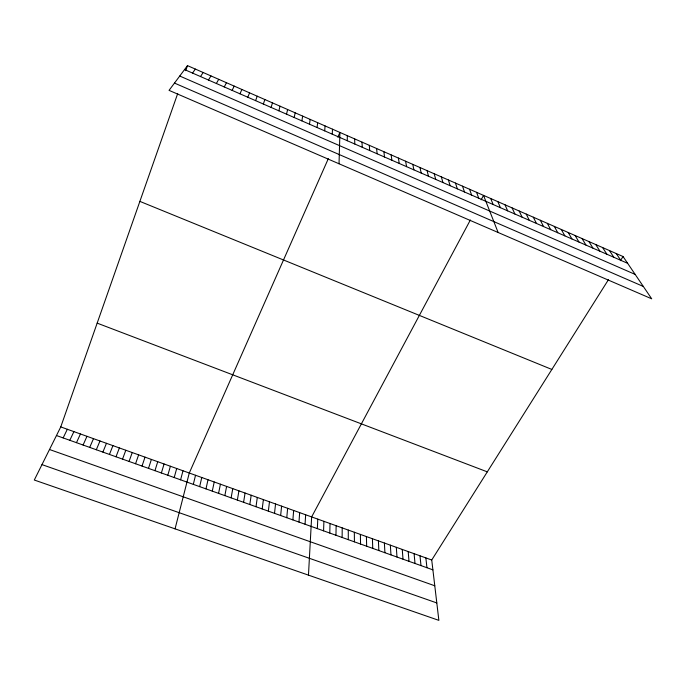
<?xml version="1.0" encoding="UTF-8"?>
<svg xmlns="http://www.w3.org/2000/svg" width="686" height="686" viewBox="0 0 686 686"><rect width="100%" height="100%" fill="white"/><g stroke="black" fill="none" stroke-linecap="round" stroke-linejoin="round"><path stroke-width="1.03" d="M347.288 140.741L347.305 135.674M342.134 537.472L342.211 527.886M335.96 535.269L336.131 525.708M329.777 533.056L330.026 523.512M339.03 163.774L339.922 132.441L337.829 137.166M323.569 530.844L323.912 521.326M317.352 528.623L317.781 519.122M308.468 575.134L311.641 516.918L470.364 219.992M332.238 134.156L332.513 129.191M305.056 524.241L305.656 514.774M298.976 522.072L299.662 512.622M324.675 130.855L325.087 125.941M292.879 519.894L293.659 510.47M286.774 517.716L287.631 508.309M280.651 515.529L281.603 506.139M317.095 127.536L317.635 122.674M274.511 513.342L275.549 503.97M268.355 511.147L269.478 501.792M262.189 508.943L263.398 499.614M309.489 124.209L310.166 119.398M256.007 506.74L257.31 497.427M249.807 504.527L251.196 495.232M243.59 502.306L245.074 493.037M301.857 120.873L302.672 116.114M237.356 500.085L238.934 490.833M231.113 497.856L232.777 488.629M224.854 495.618L226.612 486.417M218.577 493.38L220.42 484.196M294.208 117.529L295.151 112.821M212.283 491.133L214.221 481.975M205.98 488.886L208.012 479.746M199.652 486.631L201.778 477.507M286.534 114.168L287.614 109.511M193.315 484.367L195.536 475.269M175.05 528.855L189.276 473.023L328.328 158.629M278.833 110.806L280.051 106.201M180.59 479.823L182.999 470.768M174.201 477.55L176.705 468.512M167.804 475.261L170.402 466.248M161.381 472.971L164.074 463.985M271.107 107.428L272.462 102.874M154.95 470.673L157.737 461.704M148.502 468.375L151.383 459.431M142.036 466.068L145.02 457.142M263.355 104.04L264.856 99.539M135.554 463.753L138.632 454.852M608.465 279.648L431.734 560.008L438.869 620.367L34.3 480.029L60.762 426.915L177.7 93.562M185.726 70.675L187.492 65.633L623.042 256.521L651.7 298.813L169.048 90.363L187.492 65.633M129.054 461.438L132.235 452.554M122.537 459.114L125.812 450.256M255.586 100.636L257.224 96.194M116.003 456.782L119.381 447.949M109.451 454.441L112.933 445.634M247.792 97.232L249.575 92.842M102.891 452.1L106.467 443.31M96.306 449.75L99.984 440.987M89.712 447.401L93.493 438.654M239.971 93.811L241.892 89.48M83.092 445.034L86.976 436.322M76.463 442.676L80.451 433.981M69.818 440.301L73.899 431.631M232.125 90.381L234.192 86.102M63.146 437.917L67.339 429.273M224.262 86.942L226.466 82.714M481.152 199.815L483.519 195.373L498.122 232.485M216.364 83.495L218.723 79.319M208.45 80.03L210.954 75.914M620.41 260.689L623.042 256.521M200.509 76.558L203.159 72.502M192.543 73.076L195.339 69.072M41.975 464.619L436.802 602.934M49.503 449.51L434.778 585.775M56.466 435.533L432.892 569.852M60.762 426.915L431.734 560.008M97.163 323.132L487.3 471.857M139.875 201.384L551.853 369.445M174.484 83.083L643.322 286.448M184.551 69.578L627.647 263.321M179.741 76.026L635.15 274.4M616.26 253.546L620.761 260.311M609.451 250.57L613.85 257.284M602.625 247.577L606.913 254.257M595.782 244.576L599.967 251.222M588.922 241.566L592.987 248.169M582.037 238.556L585.998 245.108M575.134 235.53L578.984 242.047M568.214 232.494L571.944 238.968M561.268 229.45L564.895 235.881M554.305 226.397L557.812 232.786M547.317 223.336L550.721 229.681M540.319 220.266L543.595 226.569M533.288 217.188L536.461 223.447M526.239 214.101L529.292 220.317M519.173 211.005L522.106 217.179M512.09 207.892L514.903 214.023M504.982 204.78L507.674 210.868M497.847 201.65L500.428 207.695M490.696 198.52L493.157 204.514M476.538 192.312L478.768 198.22M469.541 189.25L471.642 195.107M462.51 186.172L464.499 191.986M455.47 183.085L457.339 188.856M448.404 179.989L450.153 185.717M441.321 176.877L442.95 182.562M434.212 173.764L435.721 179.406M427.086 170.643L428.476 176.233M419.943 167.513L421.204 173.052M412.775 164.366L413.907 169.871M405.589 161.219L406.601 166.672M398.377 158.054L399.261 163.465M391.14 154.89L391.903 160.241M383.886 151.709L384.52 157.017M425.86 557.898L426.949 567.734M419.986 555.789L420.99 565.607M376.614 148.519L377.12 153.784M414.087 553.671L415.013 563.472M408.179 551.553L409.019 561.337M402.253 549.426L403.016 559.193M369.317 145.321L369.694 150.534M396.311 547.299L396.988 557.041M390.36 545.164L390.96 554.888M384.392 543.02L384.906 552.727M362.002 142.113L362.251 147.276M378.415 540.877L378.844 550.566M372.412 538.724L372.764 548.397M366.401 536.563L366.667 546.219M354.662 138.898L354.782 144.017M360.382 534.403L360.553 544.041M354.336 532.242L354.43 541.854M348.282 530.064L348.291 539.668"/></g></svg>
